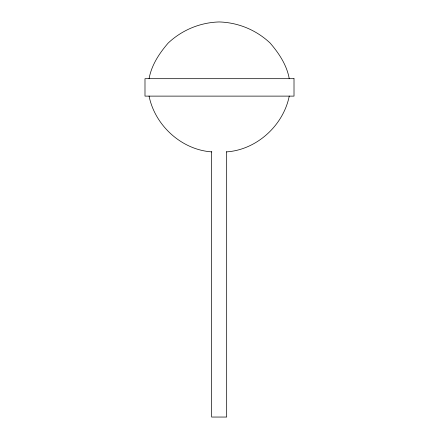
<?xml version="1.0" encoding="UTF-8"?>
<svg xmlns="http://www.w3.org/2000/svg" width="439" height="439" viewBox="0 0 439 439"><rect width="100%" height="100%" fill="white"/><g stroke="black" fill="none" stroke-linecap="round" stroke-linejoin="round"><path stroke-width="0.66" d="M149.062 78.735C151.455 65.17 159.297 53.36 168.164 43.071C182.009 30.006 200.135 22.499 219.16 21.95C238.185 22.499 256.31 30.006 270.15 43.071C279.017 53.36 286.865 65.17 289.257 78.735M289.257 96.07C283.353 125.499 256.667 149.891 226.491 151.889M211.823 151.889C181.647 149.891 154.962 125.499 149.062 96.07M226.678 151.68L226.678 417.05L211.636 417.05L211.636 151.68M294.009 78.685L144.991 78.685L144.991 96.119L294.009 96.119L294.009 78.685"/></g></svg>
